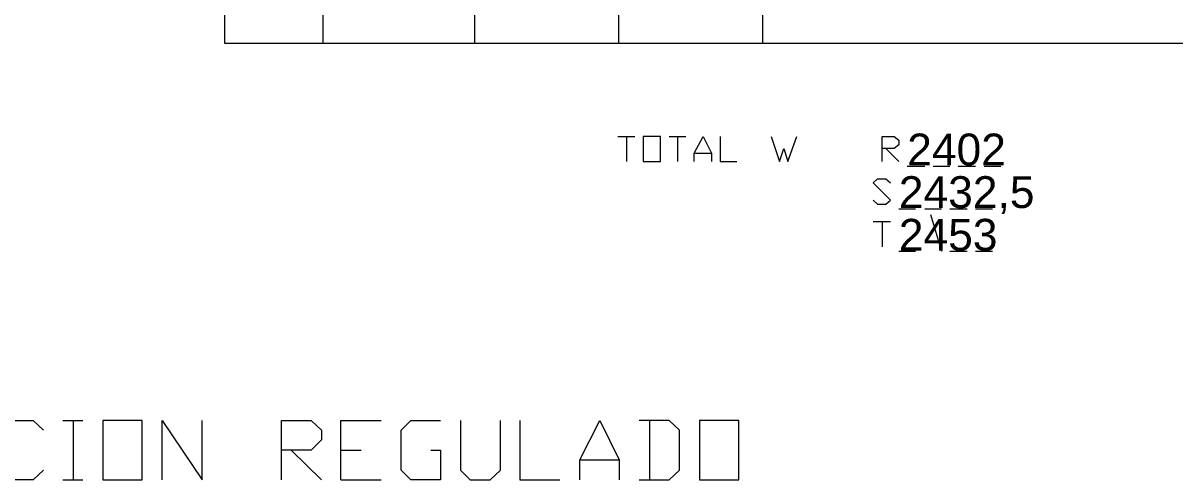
# Model space of a CAD drawing. Header units: metres. Extents: x -1 to 113, y -70 to 21.
# Drawn here: x 108.425 to 111.694, y 8.962 to 10.258 of the extents above; entities that cross this region are included whole.
import ezdxf

# ---------------------------------------------------------------- set-up
doc = ezdxf.new("R2010")
doc.units = ezdxf.units.M
doc.header["$LTSCALE"] = 0.5
doc.layers.add('TABLA', color=7, linetype='Continuous')
doc.styles.get("Standard").update_dxf_attribs({"font": 'arial.ttf'})

msp = doc.modelspace()

# ---------------------------------------------------------------- linework, layer by layer
at = {"layer": 'TABLA', "color": 7, "linetype": 'Continuous', "lineweight": 18, "true_color": 0x000007}
for p, q in [((109.2757, 12.5324), (109.2757, 10.2004)), ((110.5232, 12.5324), (110.5232, 10.2004)), ((109.7062, 12.3273), (109.7062, 10.2004)), ((110.1147, 12.3273), (110.1147, 10.2004)), ((109.0155, 10.2004), (111.4501, 10.2004)), ((110.1134, 9.9366), (110.1611, 9.9366)), ((110.1372, 9.9366), (110.1372, 9.8652)), ((110.2582, 9.9366), (110.3058, 9.9366)), ((110.282, 9.9366), (110.282, 9.8652)), ((110.3296, 9.889), (110.3791, 9.889)), ((110.8737, 9.9018), (110.9103, 9.8652)), ((110.9341, 9.8524), (110.9836, 9.8524)), ((111.0074, 9.8524), (111.055, 9.8524)), ((111.0788, 9.8524), (111.1283, 9.8524)), ((111.1521, 9.8524), (111.1998, 9.8524)), ((110.9103, 9.7314), (110.9579, 9.7314)), ((110.9836, 9.7314), (111.0312, 9.7314)), ((111.0004, 9.7152), (111.0312, 9.6105)), ((111.055, 9.7314), (111.1045, 9.7314)), ((111.1283, 9.7314), (111.1759, 9.7314)), ((110.837, 9.6948), (110.8865, 9.6948)), ((110.8627, 9.6948), (110.8627, 9.6234)), ((110.9103, 9.6105), (110.9579, 9.6105)), ((111.055, 9.6105), (111.1045, 9.6105)), ((111.1283, 9.6105), (111.1759, 9.6105)), ((108.538, 9.1306), (108.5948, 9.1306)), ((108.5673, 9.1306), (108.5673, 8.962)), ((110.2032, 9.1306), (110.2032, 8.962)), ((109.1865, 9.0463), (109.2726, 8.962)), ((109.3275, 9.0463), (109.3843, 9.0463)), ((110.0053, 9.0188), (110.1171, 9.0188)), ((108.538, 8.962), (108.5948, 8.962)), ((109.3275, 8.962), (109.4411, 8.962))]:
    msp.add_line(p, q, dxfattribs=at)
for points in [[(108.9972, 10.2004), (112.1389, 10.2004), (112.1389, 12.5324), (108.9972, 12.5324)], [(110.1849, 9.8652), (110.2343, 9.8652), (110.2343, 9.9366), (110.1849, 9.9366)], [(108.6516, 8.962), (108.7633, 8.962), (108.7633, 9.1306), (108.6516, 9.1306)], [(110.3443, 8.962), (110.456, 8.962), (110.456, 9.1306), (110.3443, 9.1306)]]:
    msp.add_lwpolyline(points, close=True, dxfattribs=at)
for points in [[(110.3296, 9.8652), (110.3296, 9.889), (110.3552, 9.9366), (110.3791, 9.889), (110.3791, 9.8652)], [(110.4029, 9.9366), (110.4029, 9.8652), (110.4505, 9.8652)], [(110.5476, 9.9366), (110.5714, 9.8652), (110.5842, 9.9018), (110.5952, 9.8652), (110.6209, 9.9366)], [(110.8627, 9.8652), (110.8627, 9.9366), (110.8975, 9.9366), (110.9103, 9.9256), (110.9103, 9.9128), (110.8975, 9.9018), (110.8627, 9.9018)], [(110.837, 9.7553), (110.8499, 9.7443), (110.8737, 9.7443), (110.8865, 9.7553), (110.837, 9.8047), (110.8499, 9.8157), (110.8737, 9.8157), (110.8865, 9.8047)], [(108.483, 8.9895), (108.4537, 8.962), (108.3969, 8.962), (108.3695, 8.9895), (108.3695, 9.1031), (108.3969, 9.1306), (108.4537, 9.1306), (108.483, 9.1031)], [(108.8201, 8.962), (108.8201, 9.1306), (108.9337, 8.962), (108.9337, 9.1306)], [(109.159, 8.962), (109.159, 9.1306), (109.2433, 9.1306), (109.2726, 9.1031), (109.2726, 9.0756), (109.2433, 9.0463), (109.159, 9.0463)], [(109.3275, 8.962), (109.3275, 9.1306), (109.4411, 9.1306)], [(109.5822, 9.0463), (109.6097, 9.0463), (109.6097, 8.962), (109.5254, 8.962), (109.4979, 8.9895), (109.4979, 9.1031), (109.5254, 9.1306), (109.6097, 9.1306)], [(109.6664, 9.1306), (109.6664, 8.9895), (109.6939, 8.962), (109.7507, 8.962), (109.78, 8.9895), (109.78, 9.1306)], [(109.835, 9.1306), (109.835, 8.962), (109.9486, 8.962)], [(110.0053, 8.962), (110.0053, 9.0188), (110.0621, 9.1306), (110.1171, 9.0188), (110.1171, 8.962)], [(110.1739, 8.962), (110.2582, 8.962), (110.2875, 8.9895), (110.2875, 9.1031), (110.2582, 9.1306), (110.1739, 9.1306)]]:
    msp.add_lwpolyline(points, dxfattribs=at)

# ---------------------------------------------------------------- texts
at = {"layer": 'TABLA', "char_height": 0.0901, "attachment_point": 1}
for s, insert in [('2402', (110.9341, 9.9444)), ('2432,5', (110.9103, 9.8235)), ('2453', (110.9103, 9.7025))]:
    msp.add_mtext_dynamic_manual_height_columns(s, width=0.090104, gutter_width=0.4505, heights=[0], dxfattribs=dict(at, insert=insert))

doc.saveas('drawing.dxf')
